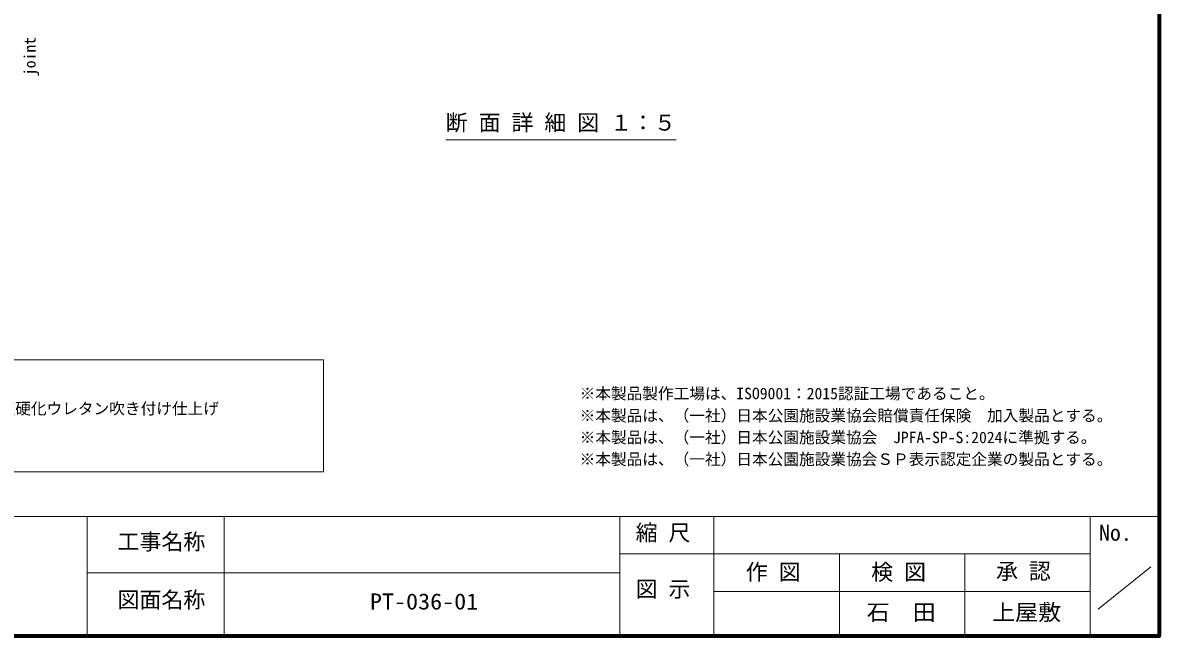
# Model space of a CAD drawing. Units: millimetres at full size, sheet at 1:5, with parts at other scales. Extents: x 75 to 2025, y 75 to 1410.
# Drawn here: x 1118 to 2025, y 75 to 564 of the extents above; entities that cross this region are included whole.
import ezdxf
from ezdxf.enums import TextEntityAlignment as Align

# ---------------------------------------------------------------- set-up
doc = ezdxf.new("R2010")
doc.units = ezdxf.units.MM
doc.header["$LTSCALE"] = 5
for name, color, linetype in [('D-BGD-TXT', 7, 'Continuous'), ('D-DOC', 7, 'Continuous'), ('D-MTR-TXT\u3000文字列、数量表示文字列', 7, 'Continuous'), ('D-STR-HTXT', 7, 'Continuous')]:
    doc.layers.add(name, color=color, linetype=linetype)
for name, color, linetype, lineweight in [('D-STR-TXT', 7, 'Continuous', 13), ('D-TTL', 7, 'Continuous', 70), ('D-TTL-FRAM', 7, 'Continuous', 13), ('D-TTL-TXT', 7, 'Continuous', 13)]:
    doc.layers.add(name, color=color, linetype=linetype, lineweight=lineweight)
doc.styles.add('ＭＳ ゴシック', font='')
doc.styles.get('ＭＳ ゴシック').set_extended_font_data('MS Gothic')

msp = doc.modelspace()

# ---------------------------------------------------------------- linework, layer by layer
at = {"layer": 'D-STR-TXT'}
msp.add_line((1455.813, 470.881), (1639.563, 470.881), dxfattribs=at)
at = {"layer": 'D-TTL'}
msp.add_lwpolyline([(75, 75), (75, 1410), (2025, 1410), (2025, 75)], close=True, dxfattribs=at)
at = {"layer": 'D-TTL-FRAM'}
for p, q in [((75, 170.61), (2025, 170.61)), ((1594.806, 170.61), (1594.806, 75)), ((1669.806, 170.61), (1669.806, 75)), ((1969.806, 170.61), (1969.806, 75)), ((1669.806, 140.61), (1594.806, 140.61)), ((1669.806, 140.61), (1969.806, 140.61)), ((1769.806, 75), (1769.806, 140.61)), ((1869.806, 140.61), (1869.806, 75)), ((1976.332, 96.735), (2018.332, 130.335)), ((1594.806, 125.61), (1169.806, 125.61)), ((1969.806, 110.61), (1669.806, 110.61))]:
    msp.add_line(p, q, dxfattribs=at)
at = {"layer": 'D-TTL-FRAM', "color": 2}
msp.add_lwpolyline([(1014.006, 295.539), (1358.249, 295.539), (1358.249, 206.25), (1014.006, 206.25)], close=True, dxfattribs=at)
at = {"layer": 'D-TTL-TXT'}
for p, q in [((1169.806, 170.61), (1169.806, 75)), ((1278.989, 75), (1278.989, 170.61))]:
    msp.add_line(p, q, dxfattribs=at)

# ---------------------------------------------------------------- texts
at = {"layer": 'D-BGD-TXT', "style": 'ＭＳ ゴシック'}
for s, width, p in [('PT-036-01', 1.1, (1395.371, 92.49)), ('石\u3000田', 1.05, (1791.573, 83.863)), ('上屋敷', 1.05, (1891.573, 83.863))]:
    msp.add_text(s, height=12.83, dxfattribs=dict(at, width=width)).set_placement(p, align=Align.BOTTOM_LEFT)
at = {"layer": 'D-DOC', "style": 'ＭＳ ゴシック'}
msp.add_text('\u3000\u3000表面\u3000超速硬化ウレタン吹き付け仕上げ', height=9.164, dxfattribs=at).set_placement((1024.93, 249.261), align=Align.BOTTOM_LEFT)
at = {"layer": 'D-MTR-TXT\u3000文字列、数量表示文字列', "style": 'ＭＳ ゴシック'}
for s, p in [('※本製品製作工場は、ISO9001：2015認証工場であること。', (1562.63, 261.271)), ('※本製品は、（一社）日本公園施設業協会賠償責任保険\u3000加入製品とする。\u3000', (1562.63, 243.656)), ('※本製品は、（一社）日本公園施設業協会\u3000JPFA-SP-S:2024に準拠する。', (1562.63, 226.26)), ('※本製品は、（一社）日本公園施設業協会ＳＰ表示認定企業の製品とする。', (1562.63, 208.864))]:
    msp.add_text(s, height=9.164, dxfattribs=at).set_placement(p, align=Align.BOTTOM_LEFT)
at = {"layer": 'D-STR-HTXT', "style": 'ＭＳ ゴシック'}
msp.add_text('joint', height=9.164, rotation=90, dxfattribs=at).set_placement((1131.408, 537.312), align=Align.BOTTOM_CENTER)
at = {"layer": 'D-STR-TXT', "style": 'ＭＳ ゴシック'}
msp.add_text('断 面 詳 細 図 １：５', height=12.83, dxfattribs=at).set_placement((1455.813, 474.381), align=Align.BOTTOM_LEFT)
at = {"layer": 'D-TTL-TXT', "style": 'ＭＳ ゴシック'}
for s, p in [('縮 尺', (1607.283, 147.328)), ('No.', (1976.909, 147.328)), ('工事名称', (1194.04, 140.152)), ('作 図', (1695.154, 115.945)), ('検 図', (1795.226, 115.945)), ('承 認', (1894.783, 116.695)), ('図 示', (1607.283, 102.436)), ('図面名称', (1194.04, 93.85))]:
    msp.add_text(s, height=12.83, dxfattribs=at).set_placement(p, align=Align.BOTTOM_LEFT)

doc.saveas('drawing.dxf')
